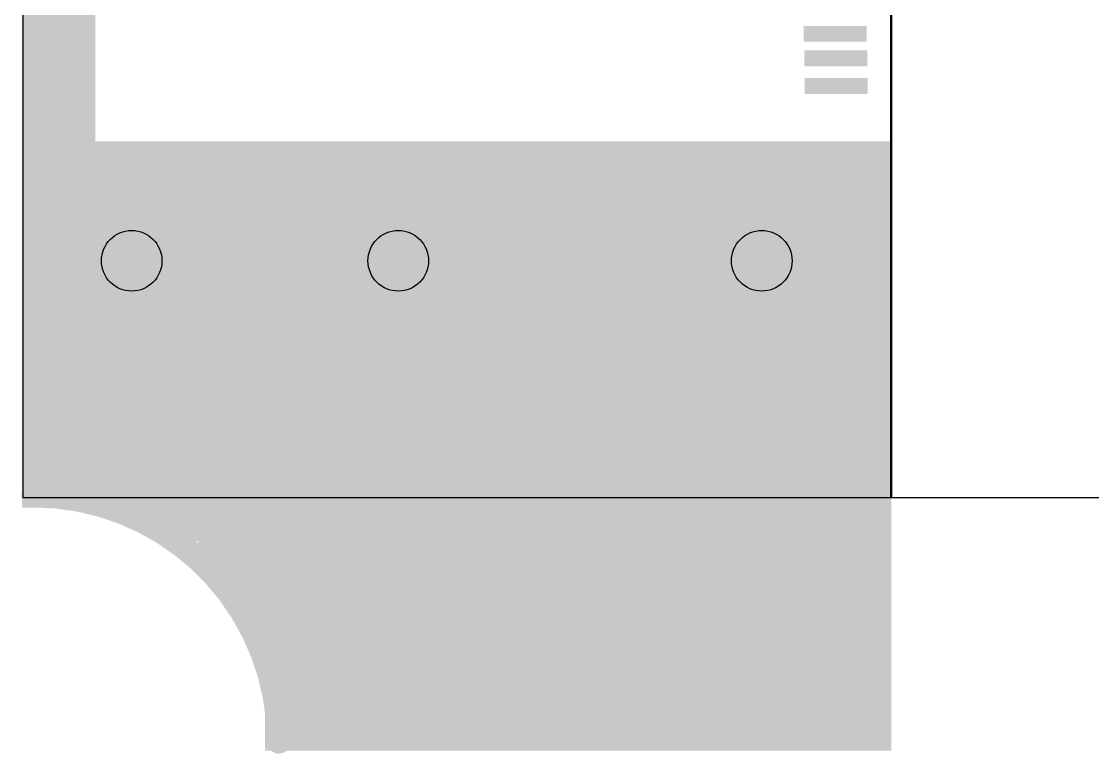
# Model space of a CAD drawing. Header units: millimetres. Extents: x 1936 to 2399, y 1075 to 1646.
# Drawn here: x 2146.26 to 2190.46, y 1554.67 to 1584.89 of the extents above; entities that cross this region are included whole.
import ezdxf

# ---------------------------------------------------------------- set-up
doc = ezdxf.new("R2010")
doc.units = ezdxf.units.MM
doc.layers.add('MULTILAYER', color=9, linetype='Continuous')
doc.layers.add('TOPLAYER', color=1, linetype='Continuous')

msp = doc.modelspace()

# ---------------------------------------------------------------- linework, layer by layer
at = {"linetype": 'Continuous'}
msp.add_lwpolyline([(2146.331, 1625.227), (2236.331, 1625.227), (2236.331, 1565.227), (2146.331, 1565.227)], close=True, dxfattribs=at)
msp.add_lwpolyline([(2182.159, 1565.227), (2182.134, 1565.227), (2182.134, 1601.274), (2182.159, 1601.274)], close=True)
for centre in [(2150.809, 1575.012), (2161.809, 1575.012), (2176.809, 1575.012)]:
    msp.add_circle(centre, 1.25, dxfattribs=at)
at = {"layer": 'MULTILAYER'}
for points, const_width in [([(2146.809, 1584.129, 1), (2147.159, 1584.129, 1)], 0.35), ([(2148.259, 1584.129, 1), (2148.609, 1584.129, 1)], 0.35), ([(2146.734, 1582.351, 1), (2147.084, 1582.351, 1)], 0.35), ([(2148.234, 1582.351, 1), (2148.584, 1582.351, 1)], 0.35), ([(2146.709, 1580.446, 1), (2147.059, 1580.446, 1)], 0.35), ([(2148.234, 1580.446, 1), (2148.584, 1580.446, 1)], 0.35), ([(2147.259, 1578.922, 1), (2147.759, 1578.922, 1)], 0.5), ([(2149.109, 1578.922, 1), (2149.609, 1578.922, 1)], 0.5), ([(2150.934, 1578.922, 1), (2151.434, 1578.922, 1)], 0.5), ([(2152.634, 1578.922, 1), (2153.134, 1578.922, 1)], 0.5), ([(2154.584, 1578.922, 1), (2155.084, 1578.922, 1)], 0.5), ([(2156.534, 1578.922, 1), (2157.034, 1578.922, 1)], 0.5), ([(2158.184, 1578.922, 1), (2158.684, 1578.922, 1)], 0.5), ([(2160.034, 1578.922, 1), (2160.534, 1578.922, 1)], 0.5), ([(2161.859, 1578.922, 1), (2162.359, 1578.922, 1)], 0.5), ([(2163.559, 1578.922, 1), (2164.059, 1578.922, 1)], 0.5), ([(2165.509, 1578.922, 1), (2166.009, 1578.922, 1)], 0.5), ([(2167.459, 1578.922, 1), (2167.959, 1578.922, 1)], 0.5), ([(2169.609, 1578.922, 1), (2170.109, 1578.922, 1)], 0.5), ([(2171.459, 1578.922, 1), (2171.959, 1578.922, 1)], 0.5), ([(2173.284, 1578.922, 1), (2173.784, 1578.922, 1)], 0.5), ([(2174.984, 1578.922, 1), (2175.484, 1578.922, 1)], 0.5), ([(2176.934, 1578.922, 1), (2177.434, 1578.922, 1)], 0.5), ([(2178.884, 1578.922, 1), (2179.384, 1578.922, 1)], 0.5), ([(2180.934, 1578.033, 1), (2181.434, 1578.033, 1)], 0.5), ([(2149.559, 1575.012, 1), (2152.059, 1575.012, 1)], 2.5), ([(2160.559, 1575.012, 1), (2163.059, 1575.012, 1)], 2.5), ([(2175.559, 1575.012, 1), (2178.059, 1575.012, 1)], 2.5), ([(2146.859, 1576.259, 1), (2147.359, 1576.259, 1)], 0.5), ([(2154.209, 1575.874, 1), (2154.709, 1575.874, 1)], 0.5), ([(2155.684, 1575.874, 1), (2156.184, 1575.874, 1)], 0.5), ([(2157.609, 1575.747, 1), (2158.109, 1575.747, 1)], 0.5), ([(2180.934, 1576.083, 1), (2181.434, 1576.083, 1)], 0.5), ([(2165.984, 1575.493, 1), (2166.484, 1575.493, 1)], 0.5), ([(2168.909, 1575.62, 1), (2169.409, 1575.62, 1)], 0.5), ([(2172.009, 1575.493, 1), (2172.509, 1575.493, 1)], 0.5), ([(2146.859, 1574.409, 1), (2147.359, 1574.409, 1)], 0.5), ([(2154.209, 1574.096, 1), (2154.709, 1574.096, 1)], 0.5), ([(2155.684, 1574.096, 1), (2156.184, 1574.096, 1)], 0.5), ([(2157.609, 1573.969, 1), (2158.109, 1573.969, 1)], 0.5), ([(2180.934, 1574.133, 1), (2181.434, 1574.133, 1)], 0.5), ([(2165.984, 1573.715, 1), (2166.484, 1573.715, 1)], 0.5), ([(2168.909, 1573.842, 1), (2169.409, 1573.842, 1)], 0.5), ([(2172.009, 1573.715, 1), (2172.509, 1573.715, 1)], 0.5), ([(2146.859, 1572.584, 1), (2147.359, 1572.584, 1)], 0.5), ([(2180.934, 1572.433, 1), (2181.434, 1572.433, 1)], 0.5), ([(2146.859, 1570.884, 1), (2147.359, 1570.884, 1)], 0.5), ([(2149.859, 1570.921, 1), (2150.359, 1570.921, 1)], 0.5), ([(2151.809, 1570.921, 1), (2152.309, 1570.921, 1)], 0.5), ([(2153.509, 1570.921, 1), (2154.009, 1570.921, 1)], 0.5), ([(2155.334, 1570.921, 1), (2155.834, 1570.921, 1)], 0.5), ([(2157.184, 1570.794, 1), (2157.684, 1570.794, 1)], 0.5), ([(2158.884, 1570.794, 1), (2159.384, 1570.794, 1)], 0.5), ([(2160.834, 1570.794, 1), (2161.334, 1570.794, 1)], 0.5), ([(2162.784, 1570.794, 1), (2163.284, 1570.794, 1)], 0.5), ([(2164.484, 1570.794, 1), (2164.984, 1570.794, 1)], 0.5), ([(2166.309, 1570.794, 1), (2166.809, 1570.794, 1)], 0.5), ([(2168.159, 1570.667, 1), (2168.659, 1570.667, 1)], 0.5), ([(2170.434, 1570.794, 1), (2170.934, 1570.794, 1)], 0.5), ([(2172.384, 1570.794, 1), (2172.884, 1570.794, 1)], 0.5), ([(2174.334, 1570.794, 1), (2174.834, 1570.794, 1)], 0.5), ([(2176.034, 1570.794, 1), (2176.534, 1570.794, 1)], 0.5), ([(2177.859, 1570.794, 1), (2178.359, 1570.794, 1)], 0.5), ([(2179.709, 1570.667, 1), (2180.209, 1570.667, 1)], 0.5), ([(2180.934, 1570.608, 1), (2181.434, 1570.608, 1)], 0.5), ([(2149.809, 1569.143, 1), (2150.309, 1569.143, 1)], 0.5), ([(2151.659, 1569.143, 1), (2152.159, 1569.143, 1)], 0.5), ([(2153.434, 1569.143, 1), (2153.934, 1569.143, 1)], 0.5), ([(2155.334, 1569.143, 1), (2155.834, 1569.143, 1)], 0.5), ([(2157.184, 1569.143, 1), (2157.684, 1569.143, 1)], 0.5), ([(2146.859, 1568.934, 1), (2147.359, 1568.934, 1)], 0.5), ([(2158.884, 1569.016, 1), (2159.384, 1569.016, 1)], 0.5), ([(2160.784, 1569.016, 1), (2161.284, 1569.016, 1)], 0.5), ([(2162.634, 1569.016, 1), (2163.134, 1569.016, 1)], 0.5), ([(2164.409, 1569.016, 1), (2164.909, 1569.016, 1)], 0.5), ([(2166.309, 1569.016, 1), (2166.809, 1569.016, 1)], 0.5), ([(2168.159, 1569.016, 1), (2168.659, 1569.016, 1)], 0.5), ([(2170.434, 1569.016, 1), (2170.934, 1569.016, 1)], 0.5), ([(2172.334, 1569.016, 1), (2172.834, 1569.016, 1)], 0.5), ([(2174.184, 1569.016, 1), (2174.684, 1569.016, 1)], 0.5), ([(2175.959, 1569.016, 1), (2176.459, 1569.016, 1)], 0.5), ([(2177.859, 1569.016, 1), (2178.359, 1569.016, 1)], 0.5), ([(2179.709, 1569.016, 1), (2180.209, 1569.016, 1)], 0.5), ([(2180.934, 1568.758, 1), (2181.434, 1568.758, 1)], 0.5), ([(2146.859, 1566.984, 1), (2147.359, 1566.984, 1)], 0.5), ([(2174.638, 1566.479, 1), (2175.138, 1566.479, 1)], 0.5), ([(2176.806, 1566.476, 1), (2177.306, 1566.476, 1)], 0.5), ([(2178.584, 1566.476, 1), (2179.084, 1566.476, 1)], 0.5), ([(2148.281, 1565.968, 1), (2148.781, 1565.968, 1)], 0.5), ([(2150.059, 1565.968, 1), (2150.559, 1565.968, 1)], 0.5), ([(2152.234, 1566.222, 1), (2152.734, 1566.222, 1)], 0.5), ([(2154.084, 1566.222, 1), (2154.584, 1566.222, 1)], 0.5), ([(2155.984, 1566.222, 1), (2156.484, 1566.222, 1)], 0.5), ([(2157.759, 1566.222, 1), (2158.259, 1566.222, 1)], 0.5), ([(2159.609, 1566.222, 1), (2160.109, 1566.222, 1)], 0.5), ([(2161.509, 1566.222, 1), (2162.009, 1566.222, 1)], 0.5), ([(2180.934, 1566.349, 1), (2181.434, 1566.349, 1)], 0.5), ([(2165.506, 1565.832, 1), (2166.006, 1565.832, 1)], 0.5), ([(2167.157, 1565.832, 1), (2167.657, 1565.832, 1)], 0.5), ([(2170.431, 1565.832, 1), (2170.931, 1565.832, 1)], 0.5), ([(2172.082, 1565.832, 1), (2172.582, 1565.832, 1)], 0.5), ([(2152.234, 1564.571, 1), (2152.734, 1564.571, 1)], 0.5), ([(2154.084, 1564.444, 1), (2154.584, 1564.444, 1)], 0.5), ([(2155.909, 1564.444, 1), (2156.409, 1564.444, 1)], 0.5), ([(2157.609, 1564.444, 1), (2158.109, 1564.444, 1)], 0.5), ([(2159.559, 1564.444, 1), (2160.059, 1564.444, 1)], 0.5), ([(2161.509, 1564.444, 1), (2162.009, 1564.444, 1)], 0.5), ([(2174.838, 1564.32, 1), (2175.338, 1564.32, 1)], 0.5), ([(2177.006, 1564.317, 1), (2177.506, 1564.317, 1)], 0.5), ([(2178.784, 1564.317, 1), (2179.284, 1564.317, 1)], 0.5), ([(2180.934, 1564.399, 1), (2181.434, 1564.399, 1)], 0.5), ([(2165.379, 1563.982, 1), (2165.879, 1563.982, 1)], 0.5), ([(2167.157, 1563.982, 1), (2167.657, 1563.982, 1)], 0.5), ([(2170.304, 1563.982, 1), (2170.804, 1563.982, 1)], 0.5), ([(2172.082, 1563.982, 1), (2172.582, 1563.982, 1)], 0.5), ([(2160.559, 1560.512, 1), (2163.059, 1560.512, 1)], 2.5), ([(2175.559, 1560.512, 1), (2178.059, 1560.512, 1)], 2.5), ([(2180.934, 1562.449, 1), (2181.434, 1562.449, 1)], 0.5), ([(2165.379, 1562.157, 1), (2165.879, 1562.157, 1)], 0.5), ([(2167.157, 1562.082, 1), (2167.657, 1562.082, 1)], 0.5), ([(2170.304, 1562.157, 1), (2170.804, 1562.157, 1)], 0.5), ([(2172.082, 1562.082, 1), (2172.582, 1562.082, 1)], 0.5), ([(2155.231, 1561.396, 1), (2155.731, 1561.396, 1)], 0.5), ([(2157.009, 1561.396, 1), (2157.509, 1561.396, 1)], 0.5), ([(2180.934, 1560.749, 1), (2181.434, 1560.749, 1)], 0.5), ([(2165.379, 1560.457, 1), (2165.879, 1560.457, 1)], 0.5), ([(2167.157, 1560.307, 1), (2167.657, 1560.307, 1)], 0.5), ([(2170.304, 1560.457, 1), (2170.804, 1560.457, 1)], 0.5), ([(2172.082, 1560.307, 1), (2172.582, 1560.307, 1)], 0.5), ([(2180.934, 1558.924, 1), (2181.434, 1558.924, 1)], 0.5), ([(2156.456, 1558.602, 1), (2156.956, 1558.602, 1)], 0.5), ([(2158.234, 1558.602, 1), (2158.734, 1558.602, 1)], 0.5), ([(2165.379, 1558.507, 1), (2165.879, 1558.507, 1)], 0.5), ([(2167.157, 1558.457, 1), (2167.657, 1558.457, 1)], 0.5), ([(2170.304, 1558.507, 1), (2170.804, 1558.507, 1)], 0.5), ([(2172.082, 1558.457, 1), (2172.582, 1558.457, 1)], 0.5), ([(2180.934, 1557.074, 1), (2181.434, 1557.074, 1)], 0.5), ([(2165.379, 1556.557, 1), (2165.879, 1556.557, 1)], 0.5), ([(2167.157, 1556.557, 1), (2167.657, 1556.557, 1)], 0.5), ([(2170.304, 1556.557, 1), (2170.804, 1556.557, 1)], 0.5), ([(2172.082, 1556.557, 1), (2172.582, 1556.557, 1)], 0.5), ([(2173.859, 1556.57, 1), (2174.359, 1556.57, 1)], 0.5), ([(2175.809, 1556.57, 1), (2176.309, 1556.57, 1)], 0.5), ([(2177.759, 1556.57, 1), (2178.259, 1556.57, 1)], 0.5), ([(2179.459, 1556.57, 1), (2179.959, 1556.57, 1)], 0.5), ([(2157.406, 1556.062, 1), (2157.906, 1556.062, 1)], 0.5), ([(2159.184, 1556.062, 1), (2159.684, 1556.062, 1)], 0.5), ([(2161.631, 1556.189, 1), (2162.131, 1556.189, 1)], 0.5), ([(2163.409, 1556.189, 1), (2163.909, 1556.189, 1)], 0.5)]:
    msp.add_lwpolyline(points, format="xyb", close=True, dxfattribs=dict(at, const_width=const_width))
at = {"layer": 'TOPLAYER'}
for points, const_width in [([(2146.809, 1584.129, 1), (2147.159, 1584.129, 1)], 0.35), ([(2148.259, 1584.129, 1), (2148.609, 1584.129, 1)], 0.35), ([(2146.734, 1582.351, 1), (2147.084, 1582.351, 1)], 0.35), ([(2148.234, 1582.351, 1), (2148.584, 1582.351, 1)], 0.35), ([(2146.709, 1580.446, 1), (2147.059, 1580.446, 1)], 0.35), ([(2148.234, 1580.446, 1), (2148.584, 1580.446, 1)], 0.35), ([(2147.259, 1578.922, 1), (2147.759, 1578.922, 1)], 0.5), ([(2149.109, 1578.922, 1), (2149.609, 1578.922, 1)], 0.5), ([(2150.934, 1578.922, 1), (2151.434, 1578.922, 1)], 0.5), ([(2152.634, 1578.922, 1), (2153.134, 1578.922, 1)], 0.5), ([(2154.584, 1578.922, 1), (2155.084, 1578.922, 1)], 0.5), ([(2156.534, 1578.922, 1), (2157.034, 1578.922, 1)], 0.5), ([(2158.184, 1578.922, 1), (2158.684, 1578.922, 1)], 0.5), ([(2160.034, 1578.922, 1), (2160.534, 1578.922, 1)], 0.5), ([(2161.859, 1578.922, 1), (2162.359, 1578.922, 1)], 0.5), ([(2163.559, 1578.922, 1), (2164.059, 1578.922, 1)], 0.5), ([(2165.509, 1578.922, 1), (2166.009, 1578.922, 1)], 0.5), ([(2167.459, 1578.922, 1), (2167.959, 1578.922, 1)], 0.5), ([(2169.609, 1578.922, 1), (2170.109, 1578.922, 1)], 0.5), ([(2171.459, 1578.922, 1), (2171.959, 1578.922, 1)], 0.5), ([(2173.284, 1578.922, 1), (2173.784, 1578.922, 1)], 0.5), ([(2174.984, 1578.922, 1), (2175.484, 1578.922, 1)], 0.5), ([(2176.934, 1578.922, 1), (2177.434, 1578.922, 1)], 0.5), ([(2178.884, 1578.922, 1), (2179.384, 1578.922, 1)], 0.5), ([(2180.934, 1578.033, 1), (2181.434, 1578.033, 1)], 0.5), ([(2149.559, 1575.012, 1), (2152.059, 1575.012, 1)], 2.5), ([(2160.559, 1575.012, 1), (2163.059, 1575.012, 1)], 2.5), ([(2175.559, 1575.012, 1), (2178.059, 1575.012, 1)], 2.5), ([(2146.859, 1576.259, 1), (2147.359, 1576.259, 1)], 0.5), ([(2154.209, 1575.874, 1), (2154.709, 1575.874, 1)], 0.5), ([(2155.684, 1575.874, 1), (2156.184, 1575.874, 1)], 0.5), ([(2157.609, 1575.747, 1), (2158.109, 1575.747, 1)], 0.5), ([(2180.934, 1576.083, 1), (2181.434, 1576.083, 1)], 0.5), ([(2165.984, 1575.493, 1), (2166.484, 1575.493, 1)], 0.5), ([(2168.909, 1575.62, 1), (2169.409, 1575.62, 1)], 0.5), ([(2172.009, 1575.493, 1), (2172.509, 1575.493, 1)], 0.5), ([(2146.859, 1574.409, 1), (2147.359, 1574.409, 1)], 0.5), ([(2154.209, 1574.096, 1), (2154.709, 1574.096, 1)], 0.5), ([(2155.684, 1574.096, 1), (2156.184, 1574.096, 1)], 0.5), ([(2157.609, 1573.969, 1), (2158.109, 1573.969, 1)], 0.5), ([(2180.934, 1574.133, 1), (2181.434, 1574.133, 1)], 0.5), ([(2165.984, 1573.715, 1), (2166.484, 1573.715, 1)], 0.5), ([(2168.909, 1573.842, 1), (2169.409, 1573.842, 1)], 0.5), ([(2172.009, 1573.715, 1), (2172.509, 1573.715, 1)], 0.5), ([(2146.859, 1572.584, 1), (2147.359, 1572.584, 1)], 0.5), ([(2180.934, 1572.433, 1), (2181.434, 1572.433, 1)], 0.5), ([(2146.859, 1570.884, 1), (2147.359, 1570.884, 1)], 0.5), ([(2149.859, 1570.921, 1), (2150.359, 1570.921, 1)], 0.5), ([(2151.809, 1570.921, 1), (2152.309, 1570.921, 1)], 0.5), ([(2153.509, 1570.921, 1), (2154.009, 1570.921, 1)], 0.5), ([(2155.334, 1570.921, 1), (2155.834, 1570.921, 1)], 0.5), ([(2157.184, 1570.794, 1), (2157.684, 1570.794, 1)], 0.5), ([(2158.884, 1570.794, 1), (2159.384, 1570.794, 1)], 0.5), ([(2160.834, 1570.794, 1), (2161.334, 1570.794, 1)], 0.5), ([(2162.784, 1570.794, 1), (2163.284, 1570.794, 1)], 0.5), ([(2164.484, 1570.794, 1), (2164.984, 1570.794, 1)], 0.5), ([(2166.309, 1570.794, 1), (2166.809, 1570.794, 1)], 0.5), ([(2168.159, 1570.667, 1), (2168.659, 1570.667, 1)], 0.5), ([(2170.434, 1570.794, 1), (2170.934, 1570.794, 1)], 0.5), ([(2172.384, 1570.794, 1), (2172.884, 1570.794, 1)], 0.5), ([(2174.334, 1570.794, 1), (2174.834, 1570.794, 1)], 0.5), ([(2176.034, 1570.794, 1), (2176.534, 1570.794, 1)], 0.5), ([(2177.859, 1570.794, 1), (2178.359, 1570.794, 1)], 0.5), ([(2179.709, 1570.667, 1), (2180.209, 1570.667, 1)], 0.5), ([(2180.934, 1570.608, 1), (2181.434, 1570.608, 1)], 0.5), ([(2149.809, 1569.143, 1), (2150.309, 1569.143, 1)], 0.5), ([(2151.659, 1569.143, 1), (2152.159, 1569.143, 1)], 0.5), ([(2153.434, 1569.143, 1), (2153.934, 1569.143, 1)], 0.5), ([(2155.334, 1569.143, 1), (2155.834, 1569.143, 1)], 0.5), ([(2157.184, 1569.143, 1), (2157.684, 1569.143, 1)], 0.5), ([(2146.859, 1568.934, 1), (2147.359, 1568.934, 1)], 0.5), ([(2158.884, 1569.016, 1), (2159.384, 1569.016, 1)], 0.5), ([(2160.784, 1569.016, 1), (2161.284, 1569.016, 1)], 0.5), ([(2162.634, 1569.016, 1), (2163.134, 1569.016, 1)], 0.5), ([(2164.409, 1569.016, 1), (2164.909, 1569.016, 1)], 0.5), ([(2166.309, 1569.016, 1), (2166.809, 1569.016, 1)], 0.5), ([(2168.159, 1569.016, 1), (2168.659, 1569.016, 1)], 0.5), ([(2170.434, 1569.016, 1), (2170.934, 1569.016, 1)], 0.5), ([(2172.334, 1569.016, 1), (2172.834, 1569.016, 1)], 0.5), ([(2174.184, 1569.016, 1), (2174.684, 1569.016, 1)], 0.5), ([(2175.959, 1569.016, 1), (2176.459, 1569.016, 1)], 0.5), ([(2177.859, 1569.016, 1), (2178.359, 1569.016, 1)], 0.5), ([(2179.709, 1569.016, 1), (2180.209, 1569.016, 1)], 0.5), ([(2180.934, 1568.758, 1), (2181.434, 1568.758, 1)], 0.5), ([(2146.859, 1566.984, 1), (2147.359, 1566.984, 1)], 0.5), ([(2174.638, 1566.479, 1), (2175.138, 1566.479, 1)], 0.5), ([(2176.806, 1566.476, 1), (2177.306, 1566.476, 1)], 0.5), ([(2178.584, 1566.476, 1), (2179.084, 1566.476, 1)], 0.5), ([(2148.281, 1565.968, 1), (2148.781, 1565.968, 1)], 0.5), ([(2150.059, 1565.968, 1), (2150.559, 1565.968, 1)], 0.5), ([(2152.234, 1566.222, 1), (2152.734, 1566.222, 1)], 0.5), ([(2154.084, 1566.222, 1), (2154.584, 1566.222, 1)], 0.5), ([(2155.984, 1566.222, 1), (2156.484, 1566.222, 1)], 0.5), ([(2157.759, 1566.222, 1), (2158.259, 1566.222, 1)], 0.5), ([(2159.609, 1566.222, 1), (2160.109, 1566.222, 1)], 0.5), ([(2161.509, 1566.222, 1), (2162.009, 1566.222, 1)], 0.5), ([(2180.934, 1566.349, 1), (2181.434, 1566.349, 1)], 0.5), ([(2165.506, 1565.832, 1), (2166.006, 1565.832, 1)], 0.5), ([(2167.157, 1565.832, 1), (2167.657, 1565.832, 1)], 0.5), ([(2170.431, 1565.832, 1), (2170.931, 1565.832, 1)], 0.5), ([(2172.082, 1565.832, 1), (2172.582, 1565.832, 1)], 0.5), ([(2146.509, 1565.333, 1), (2147.009, 1565.333, 1)], 0.5), ([(2152.234, 1564.571, 1), (2152.734, 1564.571, 1)], 0.5), ([(2154.084, 1564.444, 1), (2154.584, 1564.444, 1)], 0.5), ([(2155.909, 1564.444, 1), (2156.409, 1564.444, 1)], 0.5), ([(2157.609, 1564.444, 1), (2158.109, 1564.444, 1)], 0.5), ([(2159.559, 1564.444, 1), (2160.059, 1564.444, 1)], 0.5), ([(2161.509, 1564.444, 1), (2162.009, 1564.444, 1)], 0.5), ([(2174.838, 1564.32, 1), (2175.338, 1564.32, 1)], 0.5), ([(2177.006, 1564.317, 1), (2177.506, 1564.317, 1)], 0.5), ([(2178.784, 1564.317, 1), (2179.284, 1564.317, 1)], 0.5), ([(2180.934, 1564.399, 1), (2181.434, 1564.399, 1)], 0.5), ([(2165.379, 1563.982, 1), (2165.879, 1563.982, 1)], 0.5), ([(2167.157, 1563.982, 1), (2167.657, 1563.982, 1)], 0.5), ([(2170.304, 1563.982, 1), (2170.804, 1563.982, 1)], 0.5), ([(2172.082, 1563.982, 1), (2172.582, 1563.982, 1)], 0.5), ([(2160.559, 1560.512, 1), (2163.059, 1560.512, 1)], 2.5), ([(2175.559, 1560.512, 1), (2178.059, 1560.512, 1)], 2.5), ([(2180.934, 1562.449, 1), (2181.434, 1562.449, 1)], 0.5), ([(2165.379, 1562.157, 1), (2165.879, 1562.157, 1)], 0.5), ([(2167.157, 1562.082, 1), (2167.657, 1562.082, 1)], 0.5), ([(2170.304, 1562.157, 1), (2170.804, 1562.157, 1)], 0.5), ([(2172.082, 1562.082, 1), (2172.582, 1562.082, 1)], 0.5), ([(2155.231, 1561.396, 1), (2155.731, 1561.396, 1)], 0.5), ([(2157.009, 1561.396, 1), (2157.509, 1561.396, 1)], 0.5), ([(2180.934, 1560.749, 1), (2181.434, 1560.749, 1)], 0.5), ([(2165.379, 1560.457, 1), (2165.879, 1560.457, 1)], 0.5), ([(2167.157, 1560.307, 1), (2167.657, 1560.307, 1)], 0.5), ([(2170.304, 1560.457, 1), (2170.804, 1560.457, 1)], 0.5), ([(2172.082, 1560.307, 1), (2172.582, 1560.307, 1)], 0.5), ([(2180.934, 1558.924, 1), (2181.434, 1558.924, 1)], 0.5), ([(2156.456, 1558.602, 1), (2156.956, 1558.602, 1)], 0.5), ([(2158.234, 1558.602, 1), (2158.734, 1558.602, 1)], 0.5), ([(2165.379, 1558.507, 1), (2165.879, 1558.507, 1)], 0.5), ([(2167.157, 1558.457, 1), (2167.657, 1558.457, 1)], 0.5), ([(2170.304, 1558.507, 1), (2170.804, 1558.507, 1)], 0.5), ([(2172.082, 1558.457, 1), (2172.582, 1558.457, 1)], 0.5), ([(2180.934, 1557.074, 1), (2181.434, 1557.074, 1)], 0.5), ([(2165.379, 1556.557, 1), (2165.879, 1556.557, 1)], 0.5), ([(2167.157, 1556.557, 1), (2167.657, 1556.557, 1)], 0.5), ([(2170.304, 1556.557, 1), (2170.804, 1556.557, 1)], 0.5), ([(2172.082, 1556.557, 1), (2172.582, 1556.557, 1)], 0.5), ([(2173.859, 1556.57, 1), (2174.359, 1556.57, 1)], 0.5), ([(2175.809, 1556.57, 1), (2176.309, 1556.57, 1)], 0.5), ([(2177.759, 1556.57, 1), (2178.259, 1556.57, 1)], 0.5), ([(2179.459, 1556.57, 1), (2179.959, 1556.57, 1)], 0.5), ([(2157.406, 1556.062, 1), (2157.906, 1556.062, 1)], 0.5), ([(2159.184, 1556.062, 1), (2159.684, 1556.062, 1)], 0.5), ([(2161.631, 1556.189, 1), (2162.131, 1556.189, 1)], 0.5), ([(2163.409, 1556.189, 1), (2163.909, 1556.189, 1)], 0.5), ([(2156.634, 1555.173, 1), (2157.134, 1555.173, 1)], 0.5)]:
    msp.add_lwpolyline(points, format="xyb", close=True, dxfattribs=dict(at, const_width=const_width))
at = {"layer": 'TOPLAYER', "const_width": 1}
msp.add_lwpolyline([(2146.759, 1565.333, -0.414214), (2156.884, 1555.173)], format="xyb", dxfattribs=at)
at = {"layer": 'TOPLAYER'}
for points in [[(2146.284, 1579.684), (2149.309, 1579.684), (2146.284, 1586.46), (2149.309, 1586.46)], [(2178.534, 1584.058), (2181.134, 1584.058), (2178.534, 1584.708), (2181.134, 1584.708)], [(2178.559, 1583.042), (2181.159, 1583.042), (2178.559, 1583.692), (2181.159, 1583.692)], [(2178.584, 1581.899), (2181.184, 1581.899), (2178.584, 1582.549), (2181.184, 1582.549)], [(2146.284, 1564.825), (2156.684, 1564.825), (2146.284, 1579.938), (2156.684, 1579.938)], [(2156.309, 1554.792), (2182.159, 1554.792), (2156.309, 1579.938), (2182.159, 1579.938)], [(2154.209, 1561.396), (2155.481, 1561.396), (2154.209, 1566.095), (2155.481, 1566.095)], [(2155.234, 1559.745), (2156.509, 1559.745), (2155.234, 1565.841), (2156.509, 1565.841)], [(2150.859, 1564.19), (2154.784, 1564.19), (2150.859, 1565.206), (2154.784, 1565.206)], [(2152.334, 1563.428), (2154.634, 1563.428), (2152.334, 1564.698), (2154.634, 1564.698)], [(2153.559, 1562.539), (2154.509, 1562.539), (2153.559, 1564.825), (2154.509, 1564.825)]]:
    msp.add_solid(points, dxfattribs=at)

doc.saveas('drawing.dxf')
